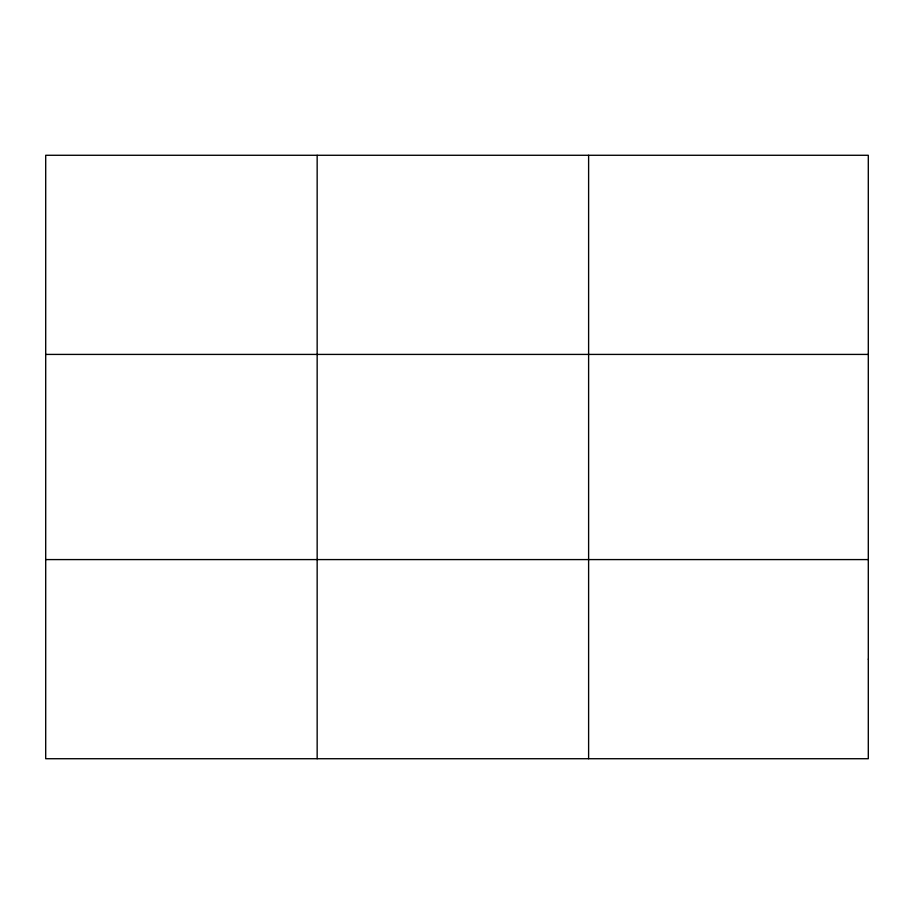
<?xml version="1.0" encoding="UTF-8"?>
<svg xmlns="http://www.w3.org/2000/svg" width="914" height="914" viewBox="0 0 914 914"><rect width="100%" height="100%" fill="white"/><g stroke="black" fill="none" stroke-linecap="round" stroke-linejoin="round"><path stroke-width="1.37" d="M317.158 155.277L317.158 758.723M588.616 155.277L588.616 758.723M45.7 354.415L868.3 354.415M45.7 559.585L868.3 559.585M868.3 659.154L868.3 758.723L45.7 758.723L45.7 155.277L868.3 155.277L868.3 659.154"/></g></svg>
